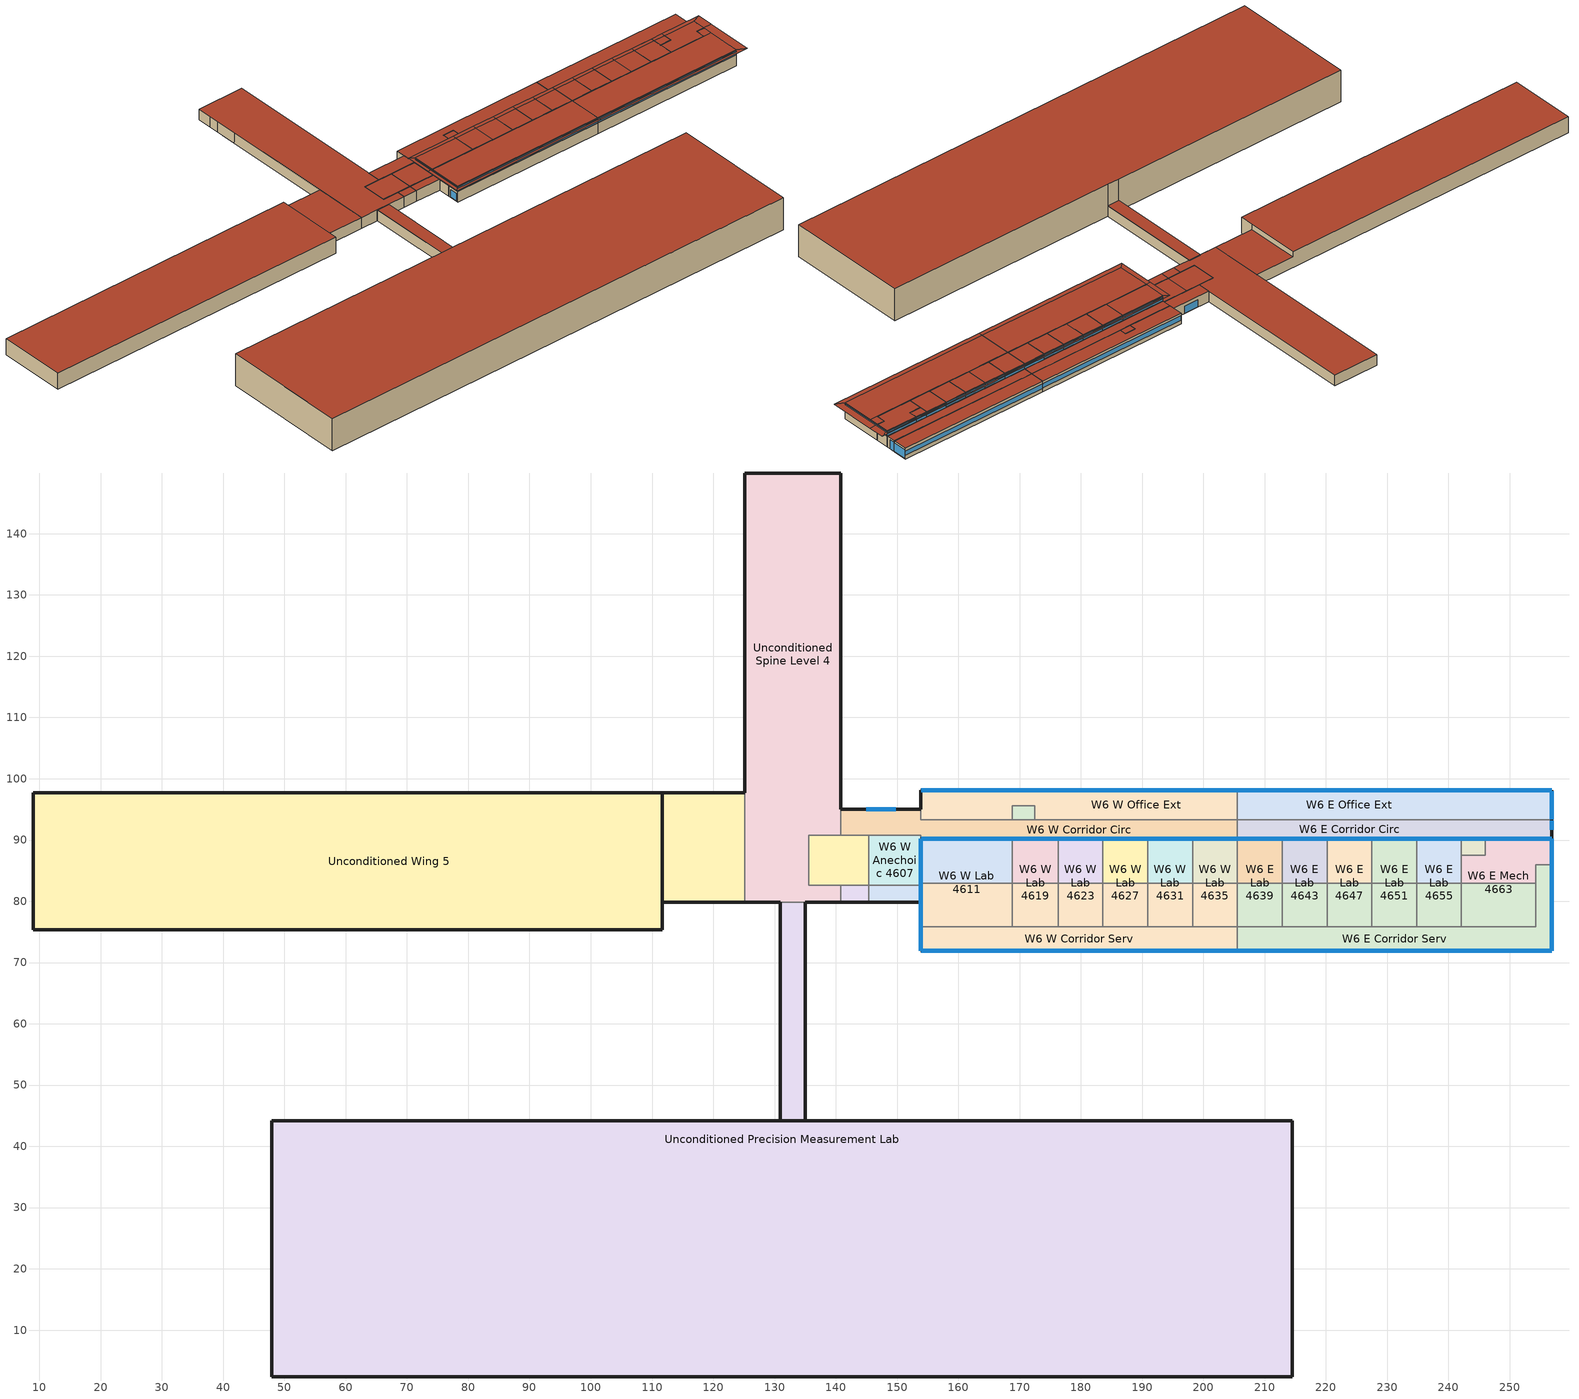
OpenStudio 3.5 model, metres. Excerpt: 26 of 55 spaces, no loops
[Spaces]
W6 W Corridor Serv
 floor ground: 205.55,75.86 205.55,71.9 153.89,71.9 153.89,75.86 z3.66
 floor to W6 W Lab 4635: 205.55,82.91 205.55,75.86 198.24,75.86 198.24,82.91 z7.32
 floor to W6 W Lab 4619: 176.29,82.91 176.29,75.86 168.83,75.86 168.83,82.91 z7.32
 floor to W6 W Lab 4623: 183.61,82.91 183.61,75.86 176.29,75.86 176.29,82.91 z7.32
 floor to W6 W Lab 4627: 190.92,82.91 190.92,75.86 183.61,75.86 183.61,82.91 z7.32
 floor to W6 W Lab 4631: 198.24,82.91 198.24,75.86 190.92,75.86 190.92,82.91 z7.32
 floor to W6 W Lab 4611: 168.83,82.91 168.83,75.86 153.89,75.86 153.89,82.91 z7.32
 wall outside: 153.89,75.86 153.89,71.9 205.55,71.9 z3.66:7.32; 153.89,82.91 153.89,71.9 205.55,71.9 z7.32:9.14
 wall to W6 W Lab 4635: 205.55,75.86 198.24,75.86 z3.66:7.32; 205.55,82.91 198.24,82.91 z7.32:9.14
 wall to W6 E Corridor Serv: 205.55,71.9 205.55,75.86 z3.66:9.14; 205.55,75.86 205.55,82.91 z7.32:9.14
 wall to W6 W Lab 4611: 168.83,75.86 153.89,75.86 z3.66:7.32; 168.83,82.91 153.89,82.91 z7.32:9.14
 wall to W6 W Lab 4619: 176.29,75.86 168.83,75.86 z3.66:7.32; 176.29,82.91 168.83,82.91 z7.32:9.14
 wall to W6 W Lab 4623: 183.61,75.86 176.29,75.86 z3.66:7.32; 183.61,82.91 176.29,82.91 z7.32:9.14
 wall to W6 W Lab 4627: 190.92,75.86 183.61,75.86 z3.66:7.32; 190.92,82.91 183.61,82.91 z7.32:9.14
 wall to W6 W Lab 4631: 198.24,75.86 190.92,75.86 z3.66:7.32; 198.24,82.91 190.92,82.91 z7.32:9.14
 window: 153.92,71.9 205.53,71.9 / 153.89,82.89 153.89,71.92 z7.42:8.79; 153.89,75.08 153.89,72.64 z3.87:6.31
 roof outside: 205.55,71.9 205.55,82.91 153.89,82.91 153.89,71.9 z9.14; 205.55,70.5 205.55,71.9 153.89,71.9 152.37,70.5 z9.14; 152.37,70.5 153.89,71.9 153.89,82.91 152.37,82.91 z9.14
W6 E Corridor Serv
 floor ground: 205.55,75.86 256.86,75.86 256.86,71.9 205.55,71.9 z3.66
 floor to W6 E Basement Stairs: 256.86,85.96 256.86,75.86 254.27,75.86 254.27,85.96 z3.66
 floor to W6 E Lab 4639: 212.87,82.91 212.87,75.86 205.55,75.86 205.55,82.91 z7.32
 floor to W6 E Lab 4655: 242.13,82.91 242.13,75.86 234.81,75.86 234.81,82.91 z7.32
 floor to W6 E Lab 4647: 227.5,82.91 227.5,75.86 220.18,75.86 220.18,82.91 z7.32
 floor to W6 E Lab 4651: 234.81,82.91 234.81,75.86 227.5,75.86 227.5,82.91 z7.32
 floor to W6 E Lab 4643: 220.18,82.91 220.18,75.86 212.87,75.86 212.87,82.91 z7.32
 floor to W6 E Mech 4663: 254.27,82.91 254.27,75.86 242.13,75.86 242.13,82.91 z7.32
 wall outside: 205.55,71.9 256.86,71.9 256.86,85.96 z7.32:9.14; 205.55,71.9 256.86,71.9 256.86,85.96 z3.66:7.32
 wall to W6 E Mech 4663: 254.27,75.86 242.13,75.86 z3.66:7.32; 256.86,85.96 254.27,85.96 z3.66:9.14; 254.27,82.91 242.13,82.91 z7.32:9.14; 254.27,85.96,9.14 254.27,85.96,3.66 254.27,75.86,3.66 254.27,75.86,7.32 254.27,82.91,7.32 254.27,82.91,9.14
 wall to W6 E Lab 4639: 212.87,75.86 205.55,75.86 z3.66:7.32; 212.87,82.91 205.55,82.91 z7.32:9.14
 wall to W6 E Lab 4643: 220.18,75.86 212.87,75.86 z3.66:7.32; 220.18,82.91 212.87,82.91 z7.32:9.14
 wall to W6 E Lab 4647: 227.5,75.86 220.18,75.86 z3.66:7.32; 227.5,82.91 220.18,82.91 z7.32:9.14
 wall to W6 E Lab 4651: 234.81,75.86 227.5,75.86 z3.66:7.32; 234.81,82.91 227.5,82.91 z7.32:9.14
 wall to W6 E Lab 4655: 242.13,75.86 234.81,75.86 z3.66:7.32; 242.13,82.91 234.81,82.91 z7.32:9.14
 window: 205.58,71.9 256.84,71.9 / 256.86,71.92 256.86,85.93 z7.42:8.79
 roof outside: 256.86,82.91 256.86,85.96 254.27,85.96 254.27,82.91 z9.14; 256.86,71.9 256.86,82.91 205.55,82.91 205.55,71.9 z9.14; 259.68,70.5 259.68,85.96 256.86,85.96 256.86,71.9 z9.14; 259.68,70.5 256.86,71.9 205.55,71.9 205.55,70.5 z9.14
W6 W Lab 4611
 floor ground: 168.83,90.23 168.83,75.86 153.89,75.86 153.89,79.82 145.36,79.82 145.36,82.63 153.89,82.63 153.89,90.23 z3.66
 wall outside: 145.36,79.82 153.89,79.82 153.89,75.86 z3.66:7.32; 168.83,90.23 153.89,90.23 153.89,82.91 z7.32:9.14
 wall to W6 W Mech 4605: 145.36,82.63 145.36,79.82 z3.66:7.32
 wall to W6 W Anechoic 4607: 153.89,90.23 153.89,82.63 145.36,82.63 z3.66:7.32
 wall to W6 W Corridor Circ: 168.83,90.23 153.89,90.23 z3.66:7.32
 wall to W6 W Lab 4619: 168.83,82.91,9.14 168.83,82.91,7.32 168.83,75.86,7.32 168.83,75.86,3.66 168.83,90.23,3.66 168.83,90.23,9.14
 window: 168.8,90.23 153.92,90.23 z7.42:8.79; 153.89,90.2 153.89,82.94 z7.42:8.8
 roof outside: 153.89,79.82 153.89,82.63 145.36,82.63 145.36,79.82 z7.32; 168.83,82.91 168.83,90.23 153.89,90.23 153.89,82.91 z9.14; 153.89,82.91 153.89,90.23 152.37,91.39 152.37,82.91 z9.14; 168.83,90.23 168.83,91.39 152.37,91.39 153.89,90.23 z9.14
W6 W Lab 4619
 floor ground: 176.29,90.23 176.29,75.86 168.83,75.86 168.83,90.23 z3.66
 wall outside: 176.29,90.23 168.83,90.23 z7.32:9.14
 wall to W6 W Corridor Circ: 176.29,90.23 168.83,90.23 z3.66:7.32
 wall to W6 W Lab 4623: 176.29,82.91,9.14 176.29,82.91,7.32 176.29,75.86,7.32 176.29,75.86,3.66 176.29,90.23,3.66 176.29,90.23,9.14
 window: 176.27,90.23 168.85,90.23 z7.42:8.8
 roof outside: 176.29,82.91 176.29,90.23 168.83,90.23 168.83,82.91 z9.14; 176.29,90.23 176.29,91.39 168.83,91.39 168.83,90.23 z9.14
W6 W Lab 4623
 floor ground: 183.61,90.23 183.61,75.86 176.29,75.86 176.29,90.23 z3.66
 wall outside: 183.61,90.23 176.29,90.23 z7.32:9.14
 wall to W6 W Corridor Circ: 183.61,90.23 176.29,90.23 z3.66:7.32
 wall to W6 W Lab 4627: 183.61,82.91,9.14 183.61,82.91,7.32 183.61,75.86,7.32 183.61,75.86,3.66 183.61,90.23,3.66 183.61,90.23,9.14
 window: 183.58,90.23 176.32,90.23 z7.42:8.8
 roof outside: 183.61,82.91 183.61,90.23 176.29,90.23 176.29,82.91 z9.14; 183.61,90.23 183.61,91.39 176.29,91.39 176.29,90.23 z9.14
W6 W Lab 4627
 floor ground: 190.92,90.23 190.92,75.86 183.61,75.86 183.61,90.23 z3.66
 wall outside: 190.92,90.23 183.61,90.23 z7.32:9.14
 wall to W6 W Corridor Circ: 190.92,90.23 183.61,90.23 z3.66:7.32
 wall to W6 W Lab 4631: 190.92,82.91,9.14 190.92,82.91,7.32 190.92,75.86,7.32 190.92,75.86,3.66 190.92,90.23,3.66 190.92,90.23,9.14
 window: 190.9,90.23 183.63,90.23 z7.42:8.8
 roof outside: 190.92,82.91 190.92,90.23 183.61,90.23 183.61,82.91 z9.14; 190.92,90.23 190.92,91.39 183.61,91.39 183.61,90.23 z9.14
W6 W Lab 4631
 floor ground: 198.24,90.23 198.24,75.86 190.92,75.86 190.92,90.23 z3.66
 wall outside: 198.24,90.23 190.92,90.23 z7.32:9.14
 wall to W6 W Corridor Circ: 198.24,90.23 190.92,90.23 z3.66:7.32
 wall to W6 W Lab 4635: 198.24,82.91,9.14 198.24,82.91,7.32 198.24,75.86,7.32 198.24,75.86,3.66 198.24,90.23,3.66 198.24,90.23,9.14
 window: 198.21,90.23 190.95,90.23 z7.42:8.8
 roof outside: 198.24,82.91 198.24,90.23 190.92,90.23 190.92,82.91 z9.14; 198.24,90.23 198.24,91.39 190.92,91.39 190.92,90.23 z9.14
W6 W Lab 4635
 floor ground: 205.55,90.23 205.55,75.86 198.24,75.86 198.24,90.23 z3.66
 wall outside: 205.55,90.23 198.24,90.23 z7.32:9.14
 wall to W6 W Corridor Circ: 205.55,90.23 198.24,90.23 z3.66:7.32
 wall to W6 E Lab 4639: 205.55,82.91,9.14 205.55,82.91,7.32 205.55,75.86,7.32 205.55,75.86,3.66 205.55,90.23,3.66 205.55,90.23,9.14
 window: 205.53,90.23 198.26,90.23 z7.42:8.8
 roof outside: 205.55,82.91 205.55,90.23 198.24,90.23 198.24,82.91 z9.14; 205.55,90.23 205.55,91.39 198.24,91.39 198.24,90.23 z9.14
W6 E Lab 4639
 floor ground: 212.87,90.23 212.87,75.86 205.55,75.86 205.55,90.23 z3.66
 wall outside: 212.87,90.23 205.55,90.23 z7.32:9.14
 wall to W6 E Lab 4643: 212.87,82.91,9.14 212.87,82.91,7.32 212.87,75.86,7.32 212.87,75.86,3.66 212.87,90.23,3.66 212.87,90.23,9.14
 wall to W6 E Corridor Circ: 212.87,90.23 205.55,90.23 z3.66:7.32
 window: 212.84,90.23 205.58,90.23 z7.42:8.8
 roof outside: 212.87,82.91 212.87,90.23 205.55,90.23 205.55,82.91 z9.14; 212.87,90.23 212.87,91.39 205.55,91.39 205.55,90.23 z9.14
W6 E Lab 4643
 floor ground: 220.18,90.23 220.18,75.86 212.87,75.86 212.87,90.23 z3.66
 wall outside: 220.18,90.23 212.87,90.23 z7.32:9.14
 wall to W6 E Corridor Circ: 220.18,90.23 212.87,90.23 z3.66:7.32
 wall to W6 E Lab 4647: 220.18,82.91,9.14 220.18,82.91,7.32 220.18,75.86,7.32 220.18,75.86,3.66 220.18,90.23,3.66 220.18,90.23,9.14
 window: 220.16,90.23 212.89,90.23 z7.42:8.8
 roof outside: 220.18,82.91 220.18,90.23 212.87,90.23 212.87,82.91 z9.14; 220.18,90.23 220.18,91.39 212.87,91.39 212.87,90.23 z9.14
W6 E Lab 4647
 floor ground: 227.5,90.23 227.5,75.86 220.18,75.86 220.18,90.23 z3.66
 wall outside: 227.5,90.23 220.18,90.23 z7.32:9.14
 wall to W6 E Corridor Circ: 227.5,90.23 220.18,90.23 z3.66:7.32
 wall to W6 E Lab 4651: 227.5,82.91,9.14 227.5,82.91,7.32 227.5,75.86,7.32 227.5,75.86,3.66 227.5,90.23,3.66 227.5,90.23,9.14
 window: 227.47,90.23 220.21,90.23 z7.42:8.8
 roof outside: 227.5,82.91 227.5,90.23 220.18,90.23 220.18,82.91 z9.14; 227.5,90.23 227.5,91.39 220.18,91.39 220.18,90.23 z9.14
W6 E Lab 4651
 floor ground: 234.81,90.23 234.81,75.86 227.5,75.86 227.5,90.23 z3.66
 wall outside: 234.81,90.23 227.5,90.23 z7.32:9.14
 wall to W6 E Corridor Circ: 234.81,90.23 227.5,90.23 z3.66:7.32
 wall to W6 E Lab 4655: 234.81,82.91,9.14 234.81,82.91,7.32 234.81,75.86,7.32 234.81,75.86,3.66 234.81,90.23,3.66 234.81,90.23,9.14
 window: 234.79,90.23 227.53,90.23 z7.42:8.8
 roof outside: 234.81,82.91 234.81,90.23 227.5,90.23 227.5,82.91 z9.14; 234.81,90.23 234.81,91.39 227.5,91.39 227.5,90.23 z9.14
W6 E Lab 4655
 floor ground: 242.13,90.23 242.13,75.86 234.81,75.86 234.81,90.23 z3.66
 wall outside: 242.13,90.23 234.81,90.23 z7.32:9.14
 wall to W6 E TeleCom 4661: 242.13,87.48 242.13,90.23 z3.66:9.14
 wall to W6 E Mech 4663: 242.13,82.91,9.14 242.13,82.91,7.32 242.13,75.86,7.32 242.13,75.86,3.66 242.13,87.48,3.66 242.13,87.48,9.14
 wall to W6 E Corridor Circ: 242.13,90.23 234.81,90.23 z3.66:7.32
 window: 242.1,90.23 234.84,90.23 z7.42:8.8
 roof outside: 242.13,82.91 242.13,90.23 234.81,90.23 234.81,82.91 z9.14; 242.13,90.23 242.13,91.39 234.81,91.39 234.81,90.23 z9.14
W6 E Mech 4663
 floor to W6 E Basement Mech/Elec: 256.86,90.23 256.86,85.96 254.27,85.96 254.27,75.86 242.13,75.86 242.13,87.48 245.99,87.48 245.99,90.23 z3.66
 wall outside: 256.86,85.96 256.86,90.23 245.99,90.23 z7.32:9.14; 256.86,85.96 256.86,90.23 z3.66:7.32
 wall to W6 E TeleCom 4661: 245.99,90.23 245.99,87.48 242.13,87.48 z3.66:9.14
 wall to W6 E Corridor Circ: 256.86,90.23 245.99,90.23 z3.66:7.32
 window: 256.84,90.23 246.02,90.23 z7.42:8.79; 256.86,85.98 256.86,90.2 z7.42:8.8
 roof outside: 254.27,82.91 254.27,85.96 256.86,85.96 256.86,90.23 245.99,90.23 245.99,87.48 242.13,87.48 242.13,82.91 z9.14; 259.68,85.96 259.68,91.39 256.86,90.23 256.86,85.96 z9.14; 256.86,90.23 259.68,91.39 245.99,91.39 245.99,90.23 z9.14
W6 W Mech 4605
 floor ground: 145.36,82.63 145.36,79.82 140.82,79.82 140.82,82.63 z3.66
 wall outside: 140.82,79.82 145.36,79.82 z3.66:7.32
 wall to W6 W Restrooms: 145.36,82.63 140.82,82.63 z3.66:7.32
 wall to Unconditioned Spine Level 4: 140.82,82.63 140.82,79.82 z3.66:7.32
 roof outside: 145.36,79.82 145.36,82.63 140.82,82.63 140.82,79.82 z7.32
W6 W Restrooms
 floor to Unconditioned Spine Level 3: 140.82,90.76 140.82,82.63 135.58,82.63 135.58,90.76 z3.66
 floor ground: 145.36,90.76 145.36,82.63 140.82,82.63 140.82,90.76 z3.66
 wall to Unconditioned Spine Level 4: 140.82,90.76 135.58,90.76 135.58,82.63 140.82,82.63 z3.66:7.32
 wall to W6 W Corridor Circ: 145.36,90.76 140.82,90.76 z3.66:7.32
 wall to W6 W Anechoic 4607: 145.36,82.63 145.36,90.76 z3.66:7.32
 roof outside: 145.36,82.63 145.36,90.76 135.58,90.76 135.58,82.63 z7.32
W6 W Anechoic 4607
 floor ground: 153.89,90.76 153.89,82.63 145.36,82.63 145.36,90.76 z3.66
 wall to W6 W Corridor Circ: 153.89,90.23 153.89,90.76 145.36,90.76 z3.66:7.32
 roof outside: 153.89,82.63 153.89,90.76 145.36,90.76 145.36,82.63 z7.32
W6 E TeleCom 4661
 floor to W6 E Basement Mech/Elec: 245.99,90.23 245.99,87.48 242.13,87.48 242.13,90.23 z3.66
 wall outside: 245.99,90.23 242.13,90.23 z7.32:9.14
 wall to W6 E Corridor Circ: 245.99,90.23 242.13,90.23 z3.66:7.32
 window: 245.97,90.23 242.16,90.23 z7.42:8.81
 roof outside: 245.99,87.48 245.99,90.23 242.13,90.23 242.13,87.48 z9.14; 245.99,90.23 245.99,91.39 242.13,91.39 242.13,90.23 z9.14
W6 W Corridor Circ
 floor ground: 153.89,94.99 153.89,93.27 205.55,93.27 205.55,90.23 153.89,90.23 153.89,90.76 140.82,90.76 140.82,94.99 z3.66
 wall outside: 153.89,94.99 140.82,94.99 z3.66:7.32
 wall to W6 W Office Ext: 168.83,93.27 153.89,93.27 153.89,94.99 / 205.55,93.27 172.48,93.27 z3.66:7.32
 wall to W6 W TeleCom 4610: 172.48,93.27 168.83,93.27 z3.66:7.32
 wall to W6 E Corridor Circ: 205.55,90.23 205.55,93.27 z3.66:7.32
 wall to Unconditioned Spine Level 4: 140.82,94.99 140.82,90.76 z3.66:7.32
 window: 149.82,94.99 144.94,94.99 z3.81:6.25
 roof outside: 153.89,90.76 153.89,94.99 140.82,94.99 140.82,90.76 z7.32; 205.55,90.23 205.55,93.27 153.89,93.27 153.89,90.23 z7.32
W6 E Corridor Circ
 floor ground: 242.13,93.27 242.13,90.23 205.55,90.23 205.55,93.27 z3.66
 floor to W6 E Basement Mech/Elec: 256.86,93.27 256.86,90.23 242.13,90.23 242.13,93.27 z3.66
 wall outside: 256.86,90.23 256.86,93.27 z3.66:7.32
 wall to W6 E Office Ext: 256.86,93.27 205.55,93.27 z3.66:7.32
 window: 256.86,91.65 256.86,93.18 z3.77:6.82
 roof outside: 256.86,90.23 256.86,93.27 205.55,93.27 205.55,90.23 z7.32
W6 W Office Ext
 floor ground: 205.55,98.15 205.55,93.27 172.48,93.27 172.48,95.56 168.83,95.56 168.83,93.27 153.89,93.27 153.89,98.15 z3.66
 wall outside: 205.55,98.15 153.89,98.15 153.89,94.99 z3.66:7.32
 wall to W6 W TeleCom 4610: 168.83,93.27 168.83,95.56 172.48,95.56 172.48,93.27 z3.66:7.32
 wall to W6 E Office Ext: 205.55,93.27 205.55,98.15 z3.66:7.32
 window: 205.53,98.15 153.92,98.15 z4.91:6.41
 roof outside: 205.55,93.27 205.55,98.15 153.89,98.15 153.89,93.27 168.83,93.27 168.83,95.56 172.48,95.56 172.48,93.27 z7.32
W6 W TeleCom 4610
 floor ground: 172.48,95.56 172.48,93.27 168.83,93.27 168.83,95.56 z3.66
 roof outside: 172.48,93.27 172.48,95.56 168.83,95.56 168.83,93.27 z7.32
W6 E Office Ext
 floor ground: 242.13,98.15 242.13,93.27 205.55,93.27 205.55,98.15 z3.66
 floor to W6 E Basement Mech/Elec: 256.86,98.15 256.86,93.27 242.13,93.27 242.13,98.15 z3.66
 wall outside: 256.86,93.27 256.86,98.15 205.55,98.15 z3.66:7.32
 window: 256.84,98.15 205.58,98.15 z4.91:6.41; 256.86,93.38 256.86,97.95 z3.77:6.82
 roof outside: 256.86,93.27 256.86,98.15 205.55,98.15 205.55,93.27 z7.32
Unconditioned Spine Level 4
 floor to W3 E Corridor Circ: 132.76,149.88 132.76,145.08 125.14,145.08 125.14,149.88 z3.66
 floor to W3 E Stair: 132.76,141.42 132.76,138.35 125.14,138.35 125.14,141.42 z3.66
 floor to Unconditioned Spine Level 3: 140.82,149.88 140.82,90.76 125.14,90.76 125.14,134.69 132.76,134.69 132.76,149.88 z3.66; 135.58,90.76 135.58,82.63 140.82,82.63 140.82,79.82 125.14,79.82 125.14,90.76 z3.66
 floor to W3 E IDF 3058: 132.76,138.35 132.76,134.69 125.14,134.69 125.14,138.35 z3.66
 floor to W3 E Office Open: 125.14,145.08 132.76,145.08 132.76,141.42 125.14,141.42 z3.66
 wall outside: 140.82,94.99 140.82,149.88 125.14,149.88 125.14,145.08 125.14,141.88 125.14,134.69 125.14,97.71 / 135.03,79.82 140.82,79.82 / 125.14,79.82 130.93,79.82 z3.66:7.32
 wall to Unconditioned Wing 5: 125.14,97.71 125.14,79.82 z3.66:7.32
 wall to Unconditioned Precision Measurement Lab: 130.93,79.82 135.03,79.82 z3.66:7.32
 roof outside: 140.82,79.82 140.82,82.63 135.58,82.63 135.58,90.76 140.82,90.76 140.82,149.88 125.14,149.88 125.14,79.82 z7.32
Unconditioned Precision Measurement Lab
 floor ground: 135.03,79.82 135.03,44.17 214.47,44.17 214.47,2.38 47.92,2.38 47.92,44.17 130.93,44.17 130.93,79.82 z3.66
 wall outside: 130.93,44.17 47.92,44.17 47.92,2.38 214.47,2.38 214.47,44.17 135.03,44.17 z3.66:14.63; 130.93,79.82 130.93,44.17 / 135.03,44.17 135.03,79.82 z3.66:7.32; 135.03,44.17 130.93,44.17 z7.32:14.63
 roof outside: 135.03,44.17 135.03,79.82 130.93,79.82 130.93,44.17 z7.32; 214.47,2.38 214.47,44.17 47.92,44.17 47.92,2.38 z14.63
Unconditioned Wing 5
 floor ground: 125.14,97.71 125.14,79.82 111.68,79.82 111.68,75.35 8.96,75.35 8.96,97.71 z3.66
 wall outside: 111.68,79.82 125.14,79.82 z3.66:7.32; 8.96,97.71 8.96,75.35 111.68,75.35 111.68,79.82 z3.66:9.14; 111.68,79.82 111.68,97.71 z7.32:9.14; 111.68,97.71,9.14 111.68,97.71,7.32 125.14,97.71,7.32 125.14,97.71,3.66 8.96,97.71,3.66 8.96,97.71,9.14
 roof outside: 125.14,79.82 125.14,97.71 111.68,97.71 111.68,79.82 z7.32; 111.68,75.35 111.68,97.71 8.96,97.71 8.96,75.35 z9.14
[Building]
14038 NIST Building 1 Wings 3 and 6: North Axis {deg}=38.5; Nominal Floor to Floor Height {m}=3; Default Construction Set=90.1-2007 - CZ5 - Office; Default Schedule Set=90.1-2007 - Office - ClosedOffice Schedule Set
[ClimateZones]
Climate Zone Institution Name 1=ASHRAE; Climate Zone Document Name 1=ANSI/ASHRAE Standard 169; Climate Zone Document Year 1=2006; Climate Zone Value 1=5B; Climate Zone Institution Name 2=CEC; Climate Zone Document Name 2=California Climate Zone Descriptions; Climate Zone Document Year 2=1995
[Site]
Denver Intl Ap: Latitude {deg}=39.83; Longitude {deg}=-104.65; Time Zone {hr}=-7; Elevation {m}=1650
[SizingPeriod:DesignDay] Barometric Pressure {Pa}=83011; Sky Clearness=0; Rain Indicator=No; Snow Indicator=No; Day of Month=21; Daylight Saving Time Indicator=No; Dry-Bulb Temperature Range Modifier Type=DefaultMultipliers
Name | Maximum Dry-Bulb Temperature {C} | Daily Dry-Bulb Temperature Range {deltaC} | Wind Speed {m/s} | Wind Direction {deg} | Month | Day Type | Humidity Condition Type | Wetbulb or DewPoint at Maximum Dry-Bulb {C} | Solar Model Indicator | ASHRAE Clear Sky Optical Depth for Beam Irradiance | ASHRAE Clear Sky Optical Depth for Diffuse Irradiance | Enthalpy at Maximum Dry-Bulb {J/kg}
Denver Intl Ap Ann Hum_n 99.6% Condns DP=>MCDB | -11.7 | 0 | 3.3 | 160 | 12 | WinterDesignDay | Dewpoint | -21.5 | ASHRAEClearSky
Denver Intl Ap Ann Htg Wind 99.6% Condns WS=>MCDB | 1.8 | 0 | 14.1 | 160 | 12 | WinterDesignDay | Wetbulb | 1.8 | ASHRAEClearSky
Denver Intl Ap Ann Clg .4% Condns WB=>MDB | 27.3 | 15.2 | 4.2 | 80 | 7 | SummerDesignDay | Wetbulb | 18.3 | ASHRAETau | 0.424 | 2.012
Denver Intl Ap Ann Clg .4% Condns Enth=>MDB | 27 | 15.2 | 4.2 | 80 | 7 | SummerDesignDay | Enthalpy |  | ASHRAETau | 0.424 | 2.012 | 58300
Denver Intl Ap Ann Clg .4% Condns DP=>MDB | 19.9 | 15.2 | 4.2 | 80 | 7 | SummerDesignDay | Dewpoint | 16 | ASHRAETau | 0.424 | 2.012
Denver Intl Ap Ann Htg 99.6% Condns DB | -17.4 | 0 | 3.3 | 160 | 12 | WinterDesignDay | Wetbulb | -17.4 | ASHRAEClearSky
Denver Intl Ap Ann Clg .4% Condns DB=>MWB | 34.6 | 15.2 | 4.2 | 80 | 7 | SummerDesignDay | Wetbulb | 15.7 | ASHRAETau | 0.424 | 2.012
[Construction]
ExtSlabCarpet 4in ClimateZone 1-8: MAT-CC05 4 HW CONCRETE, CP02 CARPET PAD
Interior Floor: F16 Acoustic tile, F05 Ceiling air space resistance, M11 100mm lightweight concrete
Interior Wall: G01a 19mm gypsum board, F04 Wall air space resistance, G01a 19mm gypsum board
Interior Ceiling: M11 100mm lightweight concrete, F05 Ceiling air space resistance, F16 Acoustic tile
Exterior Door: F08 Metal surface, I01 25mm insulation board
Interior Window: Clear 3mm
Interior Door; Interior Partition: G05 25mm wood
ASHRAE 90.1-2007 ExtWall Mass ClimateZone 5: 1IN Stucco, 8IN CONCRETE HW RefBldg, Mass Wall Insulation R-8.72 IP, 1/2IN Gypsum
ASHRAE 90.1-2007 ExtRoof IEAD ClimateZone 2-8: Roof Membrane, IEAD Roof Insulation R-19.72 IP, Metal Decking
ASHRAE 90.1-2007 ExtWindow Metal ClimateZone 4-6: Fixed Window 3.12/0.40/0.31
14038 Office Wall: F08 Metal surface, 14038 Office Wall Rigid Insulation, 1/2IN Gypsum, 14038 Office Wall Stud/Batt, 14038 Office Wall Mass/Insul, 1/2IN Gypsum
14038 Roof: Roof Membrane, 14038 Roof Insulation, 14038 Roof Mass
14038 Ext Fixed Window: Fixed Window GL-1
14038 Service Wall: 14038 Service Wall Concrete, 14038 Service Wall Insulation
[Material] Thermal Absorptance=0.9
Name | Roughness | Thickness {m} | Conductivity {W/m-K} | Density {kg/m3} | Specific Heat {J/kg-K} | Solar Absorptance | Visible Absorptance
MAT-CC05 4 HW CONCRETE | Rough | 0.1016 | 1.311 | 2240 | 836.8 | 0.85 | 0.85
1IN Stucco | Smooth | 0.0253 | 0.6918 | 1858 | 837 | 0.92 | 0.92
1/2IN Gypsum | Smooth | 0.0127 | 0.16 | 784.9 | 830 | 0.4 | 0.4
Roof Membrane | VeryRough | 0.0095 | 0.16 | 1121.29 | 1460 | 0.7 | 0.7
Metal Decking | MediumSmooth | 0.0015 | 45.006 | 7680 | 418.4 | 0.6 | 0.6
F16 Acoustic tile | MediumSmooth | 0.0191 | 0.06 | 368 | 590 | 0.3 | 0.3
M11 100mm lightweight concrete | MediumRough | 0.1016 | 0.53 | 1280 | 840 | 0.5 | 0.5
G01a 19mm gypsum board | MediumSmooth | 0.019 | 0.16 | 800 | 1090 | 0.4 | 0.4
F08 Metal surface | Smooth | 0.0008 | 45.28 | 7824 | 500 | 0.7 | 0.7
I01 25mm insulation board | MediumRough | 0.0254 | 0.03 | 43 | 1210 | 0.6 | 0.6
G05 25mm wood | MediumSmooth | 0.0254 | 0.15 | 608 | 1630 | 0.5 | 0.5
8IN CONCRETE HW RefBldg | Rough | 0.2032 | 1.311 | 2240 | 836.8 | 0.7 | 0.7
Mass Wall Insulation R-8.72 IP | MediumRough | 0.075271 | 0.049 | 265 | 836.8 | 0.7 | 0.7
IEAD Roof Insulation R-19.72 IP | MediumRough | 0.170137 | 0.049 | 265 | 836.8 | 0.7 | 0.7
14038 Office Wall Rigid Insulation | MediumRough | 0.0762 | 0.0288456 | 43 | 1210 | 0.6 | 0.6
14038 Office Wall Stud/Batt | MediumRough | 0.2032 | 0.148555 | 91 | 837 | 0.5 | 0.5
14038 Office Wall Mass/Insul | MediumRough | 0.2032 | 0.288456 | 2243 | 837 | 0.65 | 0.65
14038 Roof Insulation | MediumRough | 0.127 | 0.03 | 43 | 1210 | 0.6 | 0.6
14038 Roof Mass | MediumRough | 0.1524 | 1.7296 | 2243 | 837 | 0.65 | 0.65
14038 Service Wall Concrete | MediumRough | 0.2286 | 1.7296 | 2243 | 837 | 0.65 | 0.65
14038 Service Wall Insulation | MediumRough | 0.0762 | 0.03 | 43 | 1210 | 0.6 | 0.6
[Material:NoMass]
CP02 CARPET PAD: Roughness=Smooth; Thermal Resistance {m2-K/W}=0.1; Thermal Absorptance=0.9; Solar Absorptance=0.8; Visible Absorptance=0.8
[Material:AirGap]
Name | Thermal Resistance {m2-K/W}
F05 Ceiling air space resistance | 0.18
F04 Wall air space resistance | 0.15
[WindowMaterial:Glazing]
Clear 3mm: Optical Data Type=SpectralAverage; Thickness {m}=0.003; Solar Transmittance at Normal Incidence=0.837; Front Side Solar Reflectance at Normal Incidence=0.075; Back Side Solar Reflectance at Normal Incidence=0; Visible Transmittance at Normal Incidence=0.898; Front Side Visible Reflectance at Normal Incidence=0.081; Back Side Visible Reflectance at Normal Incidence=0; Infrared Transmittance at Normal Incidence=0; Front Side Infrared Hemispherical Emissivity=0.84; Back Side Infrared Hemispherical Emissivity=0.84; Conductivity {W/m-K}=0.9; Dirt Correction Factor for Solar and Visible Transmittance=1; Solar Diffusing=No
[DefaultConstructionSet] Interior Partition Construction=Interior Partition
Name | Default Exterior Surface Constructions | Default Interior Surface Constructions | Default Ground Contact Surface Constructions | Default Exterior SubSurface Constructions | Default Interior SubSurface Constructions
90.1-2007 - CZ5 - Office | Default Surface Constructions 43 | Default Surface Constructions 44 | Default Surface Constructions 45 | Default Sub Surface Constructions 29 | Default Sub Surface Constructions 30
14038 Construction Set | Default Surface Constructions 49 | Default Surface Constructions 53 | Default Surface Constructions 54 | Default Sub Surface Constructions 35 | Default Sub Surface Constructions 36
14038 Construction Set Service Corridor | Default Surface Constructions 52 | Default Surface Constructions 50 | Default Surface Constructions 51 | Default Sub Surface Constructions 33 | Default Sub Surface Constructions 34
[WindowMaterial:SimpleGlazingSystem]
Name | U-Factor {W/m2-K} | Solar Heat Gain Coefficient | Visible Transmittance
Fixed Window 3.12/0.40/0.31 | 3.12304 | 0.4 | 0.31
Fixed Window GL-1 | 2.50411 | 0.22 | 0.357
[DefaultSurfaceConstructions]
Name | Floor Construction | Wall Construction | Roof Ceiling Construction
Default Surface Constructions 43 | ExtSlabCarpet 4in ClimateZone 1-8 | ASHRAE 90.1-2007 ExtWall Mass ClimateZone 5 | ASHRAE 90.1-2007 ExtRoof IEAD ClimateZone 2-8
Default Surface Constructions 44; Default Surface Constructions 50; Default Surface Constructions 53 | Interior Floor | Interior Wall | Interior Ceiling
Default Surface Constructions 45; Default Surface Constructions 51; Default Surface Constructions 54 | ExtSlabCarpet 4in ClimateZone 1-8 | ExtSlabCarpet 4in ClimateZone 1-8 | ExtSlabCarpet 4in ClimateZone 1-8
Default Surface Constructions 49 | ExtSlabCarpet 4in ClimateZone 1-8 | 14038 Office Wall | 14038 Roof
Default Surface Constructions 52 | ExtSlabCarpet 4in ClimateZone 1-8 | 14038 Service Wall | 14038 Roof
[DefaultSubSurfaceConstructions]
Name | Fixed Window Construction | Operable Window Construction | Door Construction | Tubular Daylight Dome Construction | Tubular Daylight Diffuser Construction
Default Sub Surface Constructions 29 | ASHRAE 90.1-2007 ExtWindow Metal ClimateZone 4-6 | ASHRAE 90.1-2007 ExtWindow Metal ClimateZone 4-6 | Exterior Door | Interior Window | Interior Window
Default Sub Surface Constructions 30; Default Sub Surface Constructions 34; Default Sub Surface Constructions 36 | Interior Window | Interior Window | Interior Door
Default Sub Surface Constructions 33; Default Sub Surface Constructions 35 | 14038 Ext Fixed Window | ASHRAE 90.1-2007 ExtWindow Metal ClimateZone 4-6 | Exterior Door | Interior Window | Interior Window
[DesignSpecification:OutdoorAir] Outdoor Air Method=Sum
Name | Outdoor Air Flow per Person {m3/s-person} | Outdoor Air Flow per Floor Area {m3/s-m2}
90.1-2007 - Office - ClosedOffice Ventilation; 90.1-2007 - Office - OpenOffice Ventilation | 0.00235974 | 0.0003048
90.1-2007 - Office - Corridor Ventilation; 90.1-2007 - Office - Restroom Ventilation |  | 0.0003048
90.1-2007 - Office - Elec/MechRoom Ventilation |  | 0.0006096
[ThermostatSetpoint:DualSetpoint]
Name | Heating Setpoint Temperature Schedule | Cooling Setpoint Temperature Schedule
Thermostat Setpoint Dual Setpoint 17; Thermostat Setpoint Dual Setpoint 18; Thermostat Setpoint Dual Setpoint 19; Thermostat Setpoint Dual Setpoint 20; Thermostat Setpoint Dual Setpoint 21; Thermostat Setpoint Dual Setpoint 22; Thermostat Setpoint Dual Setpoint 23; Thermostat Setpoint Dual Setpoint 24; Thermostat Setpoint Dual Setpoint 25; Thermostat Setpoint Dual Setpoint 26; Thermostat Setpoint Dual Setpoint 27; Thermostat Setpoint Dual Setpoint 28; Thermostat Setpoint Dual Setpoint 29; Thermostat Setpoint Dual Setpoint 30; Thermostat Setpoint Dual Setpoint 31; Thermostat Setpoint Dual Setpoint 32; Thermostat Setpoint Dual Setpoint 33; Thermostat Setpoint Dual Setpoint 35; Thermostat Setpoint Dual Setpoint 40 | Setpoint Heating | Setpoint Cooling
Thermostat Setpoint Dual Setpoint 36
[BuildingStory] Nominal Z Coordinate {m}=0; Nominal Floor to Floor Height {m}=3.6576
Level 4; Unconditioned
[Space]
Name | Space Type | Default Construction Set | Building Story | Thermal Zone | Part of Total Floor Area
W6 W Corridor Serv | 90.1-2007 - Office - Elec/MechRoom | 14038 Construction Set Service Corridor | Level 4 | W6 W FC-6-3
W6 E Corridor Serv | 90.1-2007 - Office - Elec/MechRoom | 14038 Construction Set Service Corridor | Level 4 | W6 E FC-6-4
W6 W Lab 4611 | 90.1-2007 - Office - OpenOffice LAB |  | Level 4 | W6 W FC-4611 + FC-4615
W6 W Lab 4619 | 90.1-2007 - Office - OpenOffice LAB |  | Level 4 | W6 W FC-4619
W6 W Lab 4623 | 90.1-2007 - Office - OpenOffice LAB |  | Level 4 | W6 W FC-4623
W6 W Lab 4627 | 90.1-2007 - Office - OpenOffice LAB |  | Level 4 | W6 W FC-4627
W6 W Lab 4631 | 90.1-2007 - Office - OpenOffice LAB |  | Level 4 | W6 W FC-4631
W6 W Lab 4635 | 90.1-2007 - Office - OpenOffice LAB |  | Level 4 | W6 W FC-4635
W6 E Lab 4639 | 90.1-2007 - Office - OpenOffice LAB |  | Level 4 | W6 E FC-4639
W6 E Lab 4643 | 90.1-2007 - Office - OpenOffice LAB |  | Level 4 | W6 E FC-4643
W6 E Lab 4647 | 90.1-2007 - Office - OpenOffice LAB |  | Level 4 | W6 E FC-4647
W6 E Lab 4651 | 90.1-2007 - Office - OpenOffice LAB |  | Level 4 | W6 E FC-4651
W6 E Lab 4655 | 90.1-2007 - Office - OpenOffice LAB |  | Level 4 | W6 E FC-4655
W6 E Mech 4663 | 90.1-2007 - Office - Elec/MechRoom |  | Level 4 | W6 E FC-4663
W6 W Mech 4605 | 90.1-2007 - Office - Elec/MechRoom |  | Level 4 | W6 W FC-6-1
W6 W Restrooms | 90.1-2007 - Office - Restroom |  | Level 4 | W6 W FC-6-1
W6 W Anechoic 4607 | Unconditioned 1 |  | Level 4 | W6 W Anechoic 4608
W6 E TeleCom 4661 | 90.1-2007 - Office - Elec/MechRoom |  | Level 4 | W6 E FC-4661
W6 W Corridor Circ | 90.1-2007 - Office - Corridor |  | Level 4 | W6 W FC-6-1
W6 E Corridor Circ | 90.1-2007 - Office - Corridor |  | Level 4 | W6 E FC-6-2
W6 W Office Ext | 90.1-2007 - Office - ClosedOffice |  | Level 4 | W6 W FC-6-1
W6 W TeleCom 4610 | 90.1-2007 - Office - Elec/MechRoom |  | Level 4 | W6 W FC-4610
W6 E Office Ext | 90.1-2007 - Office - ClosedOffice |  | Level 4 | W6 E FC-6-2
Unconditioned Spine Level 4; Unconditioned Precision Measurement Lab; Unconditioned Wing 5 | Unconditioned 1 |  | Unconditioned | Unconditioned 2 | No
[ThermalZone] Use Ideal Air Loads=No
Name | Thermostat
W6 W FC-6-1 | Thermostat Setpoint Dual Setpoint 32
W6 W FC-4611 + FC-4615 | Thermostat Setpoint Dual Setpoint 26
W6 W FC-6-3 | Thermostat Setpoint Dual Setpoint 33
W6 W FC-4619 | Thermostat Setpoint Dual Setpoint 27
W6 W FC-4623 | Thermostat Setpoint Dual Setpoint 28
W6 W FC-4627 | Thermostat Setpoint Dual Setpoint 29
W6 W FC-4631 | Thermostat Setpoint Dual Setpoint 30
W6 W FC-4635 | Thermostat Setpoint Dual Setpoint 31
W6 E FC-4639 | Thermostat Setpoint Dual Setpoint 17
W6 E FC-4643 | Thermostat Setpoint Dual Setpoint 18
W6 E FC-4647 | Thermostat Setpoint Dual Setpoint 19
W6 E FC-4651 | Thermostat Setpoint Dual Setpoint 20
W6 E FC-4655 | Thermostat Setpoint Dual Setpoint 21
W6 E FC-6-4 | Thermostat Setpoint Dual Setpoint 25
W6 E FC-6-2 | Thermostat Setpoint Dual Setpoint 24
W6 E FC-4663 | Thermostat Setpoint Dual Setpoint 23
W6 E FC-4661 | Thermostat Setpoint Dual Setpoint 22
Unconditioned 2 | Thermostat Setpoint Dual Setpoint 36
W6 W Anechoic 4608 | Thermostat Setpoint Dual Setpoint 40
W6 W FC-4610 | Thermostat Setpoint Dual Setpoint 35
[DefaultScheduleSet] Lighting Schedule=Office Bldg Light; Electric Equipment Schedule=Medium Office Bldg Equip; Infiltration Schedule=Medium Office Infil Quarter On
Name | Number of People Schedule | People Activity Level Schedule
90.1-2007 - Office - ClosedOffice Schedule Set; 90.1-2007 - Office - Corridor Schedule Set; 90.1-2007 - Office - Restroom Schedule Set; 90.1-2007 - Office - OpenOffice Schedule Set | Medium Office Bldg Occ | Medium Office Activity
90.1-2007 - Office - Elec/MechRoom Schedule Set
[Lights:Definition] Design Level Calculation Method=Watts/Area; Watts per Space Floor Area {W/m2}=13.3472
Name | Fraction Radiant
90.1-2007 - Office - ClosedOffice Lights Definition; 90.1-2007 - Office - Corridor Lights Definition; 90.1-2007 - Office - Elec/MechRoom Lights Definition; 90.1-2007 - Office - Restroom Lights Definition
Laboratory 90.1-2007 | 0
[ElectricEquipment:Definition] Design Level Calculation Method=Watts/Area
Name | Watts per Space Floor Area {W/m2}
90.1-2007 - Office - ClosedOffice Electric Equipment Definition | 6.8889
90.1-2007 - Office - Corridor Electric Equipment Definition | 1.72223
90.1-2007 - Office - Elec/MechRoom Electric Equipment Definition | 2.90626
90.1-2007 - Office - Restroom Electric Equipment Definition | 0.753474
90.1-2007 - Office - OpenOffice Electric Equipment Definition LABS | 21.5278
[SpaceType] Standards Building Type=Office
Name | Default Construction Set | Default Schedule Set | Design Specification Outdoor Air Object | Standards Space Type
90.1-2007 - Office - ClosedOffice | 14038 Construction Set | 90.1-2007 - Office - ClosedOffice Schedule Set | 90.1-2007 - Office - ClosedOffice Ventilation | ClosedOffice
90.1-2007 - Office - Corridor | 14038 Construction Set | 90.1-2007 - Office - Corridor Schedule Set | 90.1-2007 - Office - Corridor Ventilation | Corridor
90.1-2007 - Office - Elec/MechRoom | 14038 Construction Set | 90.1-2007 - Office - Elec/MechRoom Schedule Set | 90.1-2007 - Office - Elec/MechRoom Ventilation | Elec/MechRoom
90.1-2007 - Office - Restroom | 14038 Construction Set | 90.1-2007 - Office - Restroom Schedule Set | 90.1-2007 - Office - Restroom Ventilation | Restroom
Unconditioned 1 | 90.1-2007 - CZ5 - Office |  |  | Stair
90.1-2007 - Office - OpenOffice LAB | 14038 Construction Set | 90.1-2007 - Office - OpenOffice Schedule Set | 90.1-2007 - Office - OpenOffice Ventilation | OpenOffice
[People]
Name | People Definition | Space or SpaceType
90.1-2007 - Office - Corridor People | 90.1-2007 - Office - Corridor People Definition | 90.1-2007 - Office - Corridor
90.1-2007 - Office - Restroom People | 90.1-2007 - Office - Restroom People Definition | 90.1-2007 - Office - Restroom
90.1-2007 - Office - OpenOffice People | 90.1-2007 - Office - OpenOffice People Definition | 90.1-2007 - Office - OpenOffice LAB
90.1-2007 - Office - ClosedOffice People | 90.1-2007 - Office - ClosedOffice People Definition | 90.1-2007 - Office - ClosedOffice
[People:Definition] Number of People Calculation Method=People/Area; People per Space Floor Area {person/m2}=0.0162785; Fraction Radiant=0.3
90.1-2007 - Office - Corridor People Definition; 90.1-2007 - Office - Restroom People Definition; 90.1-2007 - Office - OpenOffice People Definition; 90.1-2007 - Office - ClosedOffice People Definition
[Lights]
Name | Lights Definition | Space or SpaceType
90.1-2007 - Office - ClosedOffice Lights | 90.1-2007 - Office - ClosedOffice Lights Definition | 90.1-2007 - Office - ClosedOffice
90.1-2007 - Office - Corridor Lights | 90.1-2007 - Office - Corridor Lights Definition | 90.1-2007 - Office - Corridor
90.1-2007 - Office - Elec/MechRoom Lights | 90.1-2007 - Office - Elec/MechRoom Lights Definition | 90.1-2007 - Office - Elec/MechRoom
90.1-2007 - Office - Restroom Lights | 90.1-2007 - Office - Restroom Lights Definition | 90.1-2007 - Office - Restroom
90.1-2007 - Office - OpenOffice Lights | Laboratory 90.1-2007 | 90.1-2007 - Office - OpenOffice LAB
[ElectricEquipment]
Name | Electric Equipment Definition | Space or SpaceType
90.1-2007 - Office - ClosedOffice Electric Equipment | 90.1-2007 - Office - ClosedOffice Electric Equipment Definition | 90.1-2007 - Office - ClosedOffice
90.1-2007 - Office - Corridor Electric Equipment | 90.1-2007 - Office - Corridor Electric Equipment Definition | 90.1-2007 - Office - Corridor
90.1-2007 - Office - Elec/MechRoom Electric Equipment | 90.1-2007 - Office - Elec/MechRoom Electric Equipment Definition | 90.1-2007 - Office - Elec/MechRoom
90.1-2007 - Office - Restroom Electric Equipment | 90.1-2007 - Office - Restroom Electric Equipment Definition | 90.1-2007 - Office - Restroom
90.1-2007 - Office - OpenOffice Electric Equipment | 90.1-2007 - Office - OpenOffice Electric Equipment Definition LABS | 90.1-2007 - Office - OpenOffice LAB
[SpaceInfiltration:DesignFlowRate] Design Flow Rate Calculation Method=Flow/ExteriorArea; Flow per Exterior Surface Area {m3/s-m2}=0.000226568
Name | Space or SpaceType
90.1-2007 - Office - ClosedOffice Infiltration | 90.1-2007 - Office - ClosedOffice
90.1-2007 - Office - Corridor Infiltration | 90.1-2007 - Office - Corridor
90.1-2007 - Office - Elec/MechRoom Infiltration | 90.1-2007 - Office - Elec/MechRoom
90.1-2007 - Office - Restroom Infiltration | 90.1-2007 - Office - Restroom
90.1-2007 - Office - OpenOffice Infiltration | 90.1-2007 - Office - OpenOffice LAB
[Exterior:Lights:Definition]
Exterior Lights Definition 1: Design Level {W}=7924
[Exterior:Lights]
Exterior Lights 1: Exterior Lights Definition=Exterior Lights Definition 1; Schedule=Always On Discrete; Control Option=AstronomicalClock
[Coil:Cooling:DX:SingleSpeed]
PTHP 1 Spd DX Clg Coil: Availability Schedule=Always On Discrete 1; Rated Total Cooling Capacity {W}=Autosize; Rated Sensible Heat Ratio=Autosize; Rated COP {W/W}=3; Rated Air Flow Rate {m3/s}=Autosize; Rated Evaporator Fan Power Per Volume Flow Rate 2017 {W/(m3/s)}=773.3; Rated Evaporator Fan Power Per Volume Flow Rate 2023 {W/(m3/s)}=934.4; Total Cooling Capacity Function of Temperature Curve=OS:Curve:Biquadratic 9; Total Cooling Capacity Function of Flow Fraction Curve=OS:Curve:Quadratic 11; Energy Input Ratio Function of Temperature Curve=OS:Curve:Biquadratic 10; Energy Input Ratio Function of Flow Fraction Curve=OS:Curve:Quadratic 12; Part Load Fraction Correlation Curve=OS:Curve:Quadratic 13; Minimum Outdoor Dry-Bulb Temperature for Compressor Operation {C}=-25; Nominal Time for Condensate Removal to Begin {s}=0; Ratio of Initial Moisture Evaporation Rate and Steady State Latent Capacity=0; Maximum Cycling Rate {cycles/hr}=0; Latent Capacity Time Constant {s}=0; Condenser Type=AirCooled; Evaporative Condenser Effectiveness=0; Evaporative Condenser Air Flow Rate {m3/s}=Autosize; Evaporative Condenser Pump Rated Power Consumption {W}=Autosize; Crankcase Heater Capacity {W}=0; Maximum Outdoor Dry-Bulb Temperature for Crankcase Heater Operation {C}=0; Basin Heater Capacity {W/K}=0; Basin Heater Setpoint Temperature {C}=10
[Coil:Heating:Electric]
PTHP Elec Htg Backup Coil: Availability Schedule=Always On Discrete 1
[Schedule:Constant] Value=1
Always On Discrete; Always On Discrete 1
[Schedule:Ruleset]
Name | Default Day Schedule | Summer Design Day Schedule | Winter Design Day Schedule
Office Bldg Light | Office Bldg Light Default Schedule | Office Bldg Light Summer Design Day | Office Bldg Light Winter Design Day
Setpoint Heating | Medium Office HtgSetp Default Schedule | Medium Office HtgSetp Summer Design Day | Medium Office HtgSetp Winter Design Day
Setpoint Cooling | Medium Office ClgSetp Default Schedule | Medium Office ClgSetp Summer Design Day | Medium Office ClgSetp Winter Design Day
Medium Office Bldg Occ | Medium Office Bldg Occ Default Schedule | Medium Office Bldg Occ Summer Design Day | Medium Office Bldg Occ Winter Design Day
Medium Office Activity | Medium Office Activity Default Schedule | Medium Office Activity Summer Design Day | Medium Office Activity Winter Design Day
Medium Office Infil Quarter On | Medium Office Infil Quarter On Default Schedule | Medium Office Infil Quarter On Summer Design Day | Medium Office Infil Quarter On Winter Design Day
Medium Office Bldg Equip | Medium Office Bldg Equip Default Schedule | Medium Office Bldg Equip Summer Design Day | Medium Office Bldg Equip Winter Design Day
[Schedule:Day]
Office Bldg Light Default Schedule: 5, 0, 0.05, 7, 0, 0.1, 8, 0, 0.3, 17, 0, 0.9, 18, 0, 0.7, 20, 0, 0.5, 22, 0, 0.3, 23, 0, 0.1, 24, 0, 0.05
Office Bldg Light Summer Design Day; Medium Office Infil Quarter On Rule 1 Day Schedule; Medium Office Bldg Equip Summer Design Day: 24, 0, 1
Office Bldg Light Winter Design Day; Medium Office Bldg Occ Winter Design Day; Medium Office Bldg Occ Rule 1 Day Schedule; Medium Office Bldg Equip Winter Design Day: 24, 0, 0
Office Bldg Light Rule 1 Day Schedule: 24, 0, 0.05
Office Bldg Light Rule 2 Day Schedule: 6, 0, 0.05, 8, 0, 0.1, 14, 0, 0.5, 17, 0, 0.15, 24, 0, 0.05
Medium Office HtgSetp Default Schedule: 6, 0, 12.7778, 22, 0, 20, 24, 0, 12.7778
Medium Office HtgSetp Summer Design Day; Medium Office HtgSetp Rule 1 Day Schedule: 24, 0, 12.7778
Medium Office HtgSetp Winter Design Day; Medium Office ClgSetp Summer Design Day: 24, 0, 20
Medium Office HtgSetp Rule 2 Day Schedule: 6, 0, 12.7778, 18, 0, 20, 24, 0, 12.7778
Medium Office ClgSetp Default Schedule: 6, 0, 29.4444, 22, 0, 22.2222, 24, 0, 29.4444
Medium Office ClgSetp Winter Design Day; Medium Office ClgSetp Rule 1 Day Schedule: 24, 0, 29.4444
Medium Office ClgSetp Rule 2 Day Schedule: 6, 0, 29.4444, 18, 0, 22.2222, 24, 0, 29.4444
Medium Office Bldg Occ Default Schedule: 6, 0, 0, 7, 0, 0.1, 8, 0, 0.2, 12, 0, 0.95, 13, 0, 0.5, 17, 0, 0.95, 18, 0, 0.7, 20, 0, 0.4, 22, 0, 0.1, 24, 0, 0.05
Medium Office Bldg Occ Summer Design Day: 6, 0, 0, 22, 0, 1, 24, 0, 0.05
Medium Office Bldg Occ Rule 2 Day Schedule: 6, 0, 0, 8, 0, 0.1, 14, 0, 0.5, 17, 0, 0.1, 24, 0, 0
Medium Office Activity Default Schedule; Medium Office Activity Summer Design Day; Medium Office Activity Winter Design Day: 24, 0, 120
Medium Office Infil Quarter On Default Schedule; Medium Office Infil Quarter On Summer Design Day: 6, 0, 1, 22, 0, 0.25, 24, 0, 1
Medium Office Infil Quarter On Winter Design Day; Medium Office Infil Quarter On Rule 2 Day Schedule: 6, 0, 1, 18, 0, 0.25, 24, 0, 1
Medium Office Bldg Equip Default Schedule: 8, 0, 0.4, 12, 0, 0.9, 13, 0, 0.8, 17, 0, 0.9, 18, 0, 0.8, 20, 0, 0.6, 22, 0, 0.5, 24, 0, 0.4
Medium Office Bldg Equip Rule 1 Day Schedule: 24, 0, 0.3
Medium Office Bldg Equip Rule 2 Day Schedule: 6, 0, 0.3, 8, 0, 0.4, 14, 0, 0.5, 17, 0, 0.35, 24, 0, 0.3
[Schedule:Rule] Apply Monday=No; Apply Tuesday=No; Apply Wednesday=No; Apply Thursday=No; Apply Friday=No; Date Specification Type=DateRange; Start Month=1; Start Day=1; End Month=12; End Day=31
Name | Schedule Ruleset | Rule Order | Day Schedule | Apply Sunday | Apply Saturday
Office Bldg Light Rule 1 | Office Bldg Light | 0 | Office Bldg Light Rule 1 Day Schedule | Yes | No
Office Bldg Light Rule 2 | Office Bldg Light | 1 | Office Bldg Light Rule 2 Day Schedule | No | Yes
Medium Office HtgSetp Rule 1 | Setpoint Heating | 0 | Medium Office HtgSetp Rule 1 Day Schedule | Yes | No
Medium Office HtgSetp Rule 2 | Setpoint Heating | 1 | Medium Office HtgSetp Rule 2 Day Schedule | No | Yes
Medium Office ClgSetp Rule 1 | Setpoint Cooling | 0 | Medium Office ClgSetp Rule 1 Day Schedule | Yes | No
Medium Office ClgSetp Rule 2 | Setpoint Cooling | 1 | Medium Office ClgSetp Rule 2 Day Schedule | No | Yes
Medium Office Bldg Occ Rule 1 | Medium Office Bldg Occ | 0 | Medium Office Bldg Occ Rule 1 Day Schedule | Yes | No
Medium Office Bldg Occ Rule 2 | Medium Office Bldg Occ | 1 | Medium Office Bldg Occ Rule 2 Day Schedule | No | Yes
Medium Office Infil Quarter On Rule 1 | Medium Office Infil Quarter On | 0 | Medium Office Infil Quarter On Rule 1 Day Schedule | Yes | No
Medium Office Infil Quarter On Rule 2 | Medium Office Infil Quarter On | 1 | Medium Office Infil Quarter On Rule 2 Day Schedule | No | Yes
Medium Office Bldg Equip Rule 1 | Medium Office Bldg Equip | 0 | Medium Office Bldg Equip Rule 1 Day Schedule | Yes | No
Medium Office Bldg Equip Rule 2 | Medium Office Bldg Equip | 1 | Medium Office Bldg Equip Rule 2 Day Schedule | No | Yes
[Curve:Biquadratic] Minimum Value of x {BasedOnField A2}=17; Maximum Value of x {BasedOnField A2}=22; Minimum Value of y {BasedOnField A3}=13; Maximum Value of y {BasedOnField A3}=46
Name | Coefficient1 Constant | Coefficient2 x | Coefficient3 x**2 | Coefficient4 y | Coefficient5 y**2 | Coefficient6 x*y
OS:Curve:Biquadratic 9 | 0.42415 | 0.04426 | -0.00042 | 0.00333 | -8e-05 | -0.00021
OS:Curve:Biquadratic 10 | 1.23649 | -0.02431 | 0.00057 | -0.01434 | 0.00063 | -0.00038
[Curve:Quadratic]
Name | Coefficient1 Constant | Coefficient2 x | Coefficient3 x**2 | Minimum Value of x {BasedOnField A2} | Maximum Value of x {BasedOnField A2}
OS:Curve:Quadratic 11 | 0.77136 | 0.34053 | -0.11088 | 0.75918 | 1.13877
OS:Curve:Quadratic 12 | 1.2055 | -0.32953 | 0.12308 | 0.75918 | 1.13877
OS:Curve:Quadratic 13 | 0.771 | 0.229 | 0 | 0 | 1
